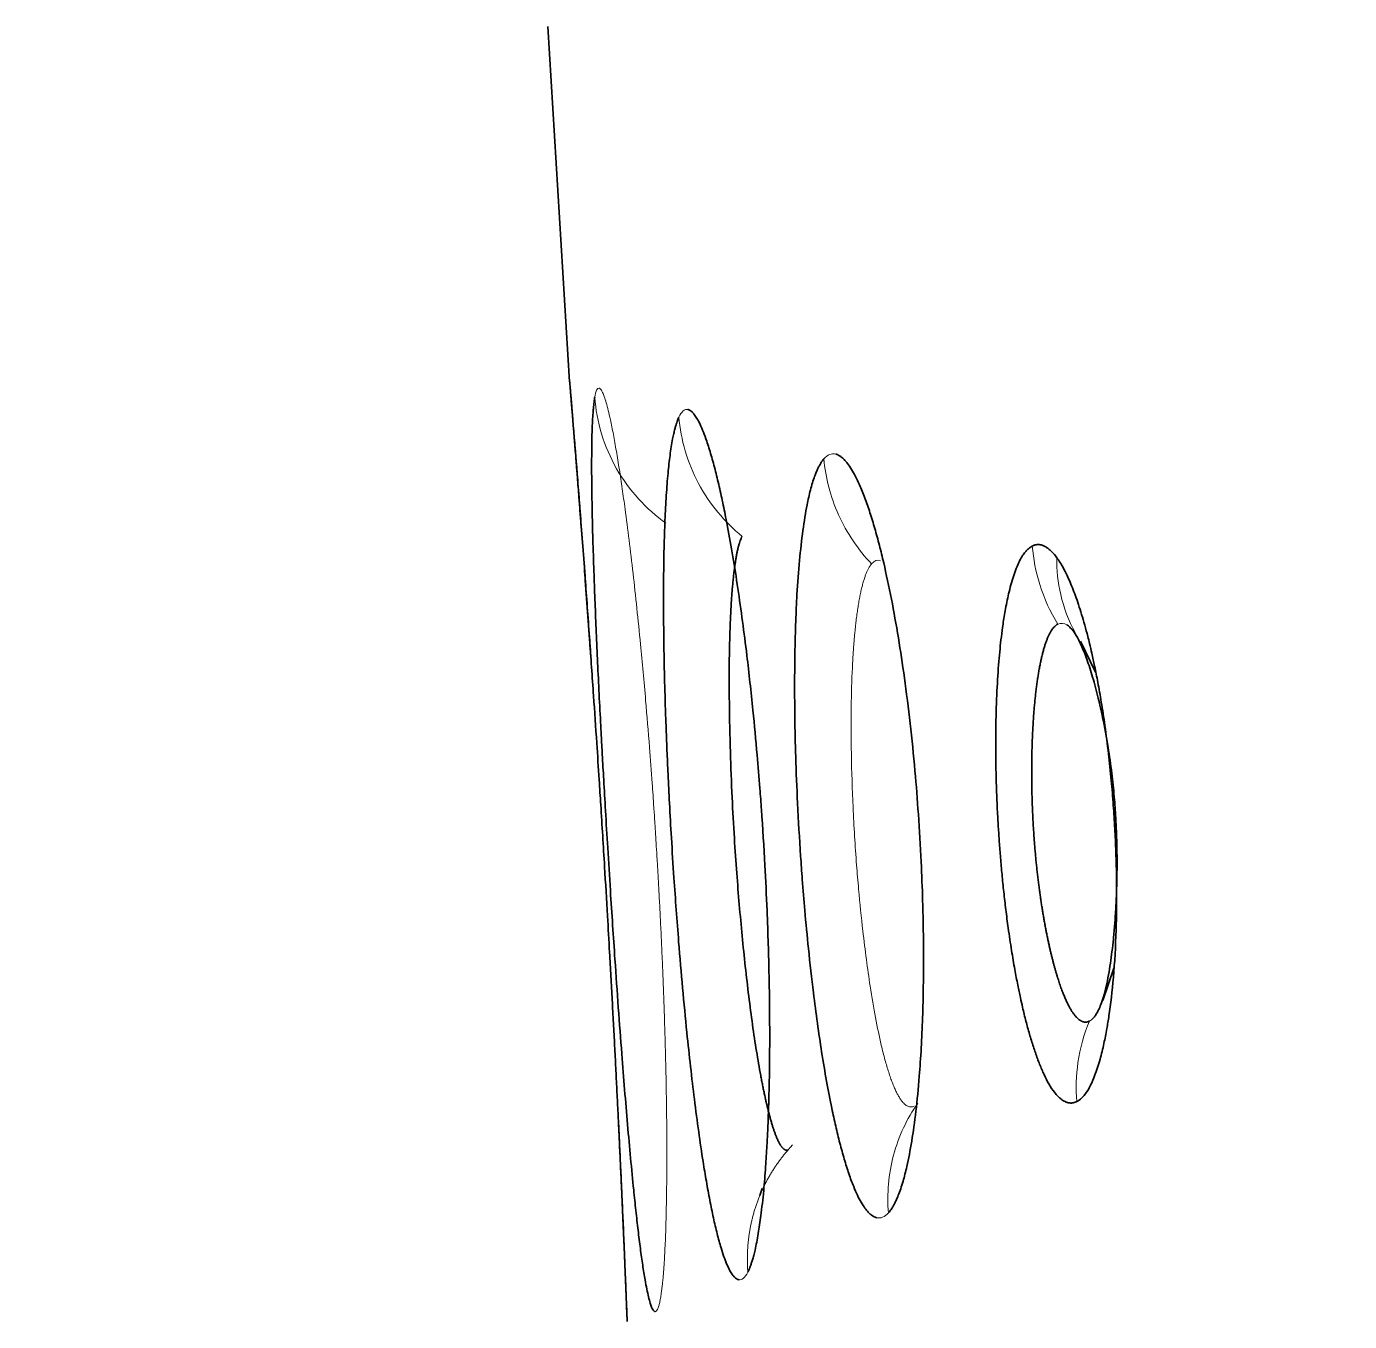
# Model space of a CAD drawing. Header units: inches. Extents: x -1096 to 3103, y -191 to 3207.
# Drawn here: x 3075.019 to 3078.842, y 1543.708 to 1547.451 of the extents above; entities that cross this region are included whole.
import ezdxf

# ---------------------------------------------------------------- set-up
doc = ezdxf.new("R2010")
doc.units = ezdxf.units.IN

msp = doc.modelspace()

# ---------------------------------------------------------------- linework, layer by layer
at = {"lineweight": 35}
for p, q in [((3076.5255, 1547.451), (3076.5883, 1546.424)), ((3078.1078, 1545.5845), (3078.0644, 1545.674)), ((3078.1294, 1544.6358), (3078.1612, 1544.7295)), ((3077.1384, 1544.0724), (3077.1449, 1544.0924)), ((3076.7547, 1543.7081), (3076.7535, 1543.7375))]:
    msp.add_line(p, q, dxfattribs=at)
at = {"lineweight": 13}
for points, knots in [([(3082.665, 1493.7042), (3082.6004, 1494.6346), (3082.4711, 1496.4949), (3082.2773, 1499.2845), (3082.0837, 1502.0724), (3081.8901, 1504.8587), (3081.6967, 1507.6432), (3081.5035, 1510.4261), (3081.3103, 1513.2073), (3081.1174, 1515.9868), (3080.9245, 1518.7646), (3080.7318, 1521.5408), (3080.5392, 1524.3152), (3080.3468, 1527.088), (3080.1545, 1529.8591), (3079.9623, 1532.6286), (3079.7703, 1535.3963), (3079.5785, 1538.1624), (3079.3867, 1540.9268), (3079.1952, 1543.6895), (3079.0037, 1546.4505), (3078.8124, 1549.2098), (3078.6213, 1551.9675), (3078.4303, 1554.7235), (3078.2395, 1557.4778), (3078.0488, 1560.2304), (3077.8583, 1562.9813), (3077.6679, 1565.7306), (3077.4776, 1568.4781), (3077.2876, 1571.224), (3077.0976, 1573.9683), (3076.9079, 1576.7108), (3076.7183, 1579.4516), (3076.5288, 1582.1908), (3076.3395, 1584.9283), (3076.1504, 1587.6641), (3075.9614, 1590.3983), (3075.7726, 1593.1307), (3075.5839, 1595.8615), (3075.3954, 1598.5906), (3075.2071, 1601.318), (3075.0816, 1603.1357), (3075.0189, 1604.0443)], [0, 0, 0, 0, 0.025296, 0.050577, 0.075843, 0.101093, 0.126328, 0.151549, 0.176754, 0.201943, 0.227118, 0.252277, 0.277422, 0.302551, 0.327664, 0.352763, 0.377847, 0.402915, 0.427968, 0.453006, 0.478029, 0.503036, 0.528029, 0.553006, 0.577968, 0.602915, 0.627846, 0.652763, 0.677664, 0.70255, 0.727421, 0.752277, 0.777118, 0.801943, 0.826753, 0.851548, 0.876328, 0.901093, 0.925842, 0.950577, 0.975296, 1, 1, 1, 1]), ([(3076.8487, 1543.7631), (3076.8489, 1543.7645), (3076.8495, 1543.7674), (3076.8505, 1543.7724), (3076.8515, 1543.7786), (3076.8527, 1543.7861), (3076.854, 1543.7952), (3076.8553, 1543.8059), (3076.8568, 1543.8187), (3076.8592, 1543.8434), (3076.8621, 1543.8824), (3076.8652, 1543.9428), (3076.8673, 1544.0087), (3076.8686, 1544.0771), (3076.8692, 1544.1385), (3076.8694, 1544.1898), (3076.8693, 1544.2289), (3076.8691, 1544.2544), (3076.8688, 1544.2918), (3076.8682, 1544.3462), (3076.8668, 1544.4237), (3076.865, 1544.4999), (3076.8628, 1544.574), (3076.8604, 1544.6455), (3076.8577, 1544.7138), (3076.855, 1544.7786), (3076.8522, 1544.8395), (3076.8494, 1544.8964), (3076.8466, 1544.9491), (3076.8439, 1544.9974), (3076.8414, 1545.0413), (3076.839, 1545.0807), (3076.8369, 1545.1155), (3076.835, 1545.1457), (3076.8333, 1545.1714), (3076.8307, 1545.2104), (3076.8261, 1545.2756), (3076.8184, 1545.3794), (3076.8073, 1545.515), (3076.7949, 1545.6494), (3076.7826, 1545.7711), (3076.7716, 1545.872), (3076.7601, 1545.9682), (3076.7497, 1546.049), (3076.7403, 1546.1163), (3076.7319, 1546.1724), (3076.7233, 1546.2251), (3076.7147, 1546.2733), (3076.7069, 1546.312), (3076.7, 1546.342), (3076.6941, 1546.3643), (3076.6887, 1546.3812), (3076.684, 1546.3927), (3076.6803, 1546.3997), (3076.6773, 1546.4035), (3076.6751, 1546.4053), (3076.6739, 1546.4058), (3076.6734, 1546.406)], [0, 0, 0, 0, 0.004871, 0.010578, 0.01712, 0.024496, 0.032707, 0.04175, 0.051625, 0.062329, 0.094589, 0.123218, 0.15516, 0.18238, 0.204891, 0.222679, 0.235716, 0.243991, 0.247499, 0.271695, 0.294713, 0.316538, 0.337157, 0.356565, 0.37478, 0.391814, 0.407679, 0.422379, 0.435915, 0.448289, 0.459502, 0.469554, 0.478448, 0.486184, 0.492762, 0.498184, 0.516133, 0.543052, 0.578986, 0.624001, 0.654391, 0.6855, 0.717302, 0.749771, 0.772746, 0.796758, 0.821822, 0.847959, 0.875186, 0.895512, 0.916051, 0.936799, 0.954889, 0.970256, 0.9829, 0.992817, 1, 1, 1, 1]), ([(3076.661, 1546.3792), (3076.666, 1546.3093), (3076.7083, 1546.1662), (3076.8102, 1546.0559), (3076.8666, 1546.0155)], [0, 0, 0, 0, 0.506112, 1, 1, 1, 1]), ([(3076.9042, 1546.322), (3076.9095, 1546.2571), (3076.9475, 1546.1247), (3077.0365, 1546.0184), (3077.0867, 1545.9774)], [0, 0, 0, 0, 0.504387, 1, 1, 1, 1]), ([(3077.323, 1546.2013), (3077.3278, 1546.1469), (3077.3566, 1546.0349), (3077.4221, 1545.9385), (3077.461, 1545.8977)], [0, 0, 0, 0, 0.494789, 1, 1, 1, 1]), ([(3077.9253, 1545.9494), (3077.9283, 1545.912), (3077.9436, 1545.8328), (3077.9772, 1545.7589), (3077.9989, 1545.7234)], [0, 0, 0, 0, 0.474729, 1, 1, 1, 1]), ([(3077.461, 1545.8977), (3077.4603, 1545.8969), (3077.459, 1545.8953), (3077.457, 1545.8925), (3077.455, 1545.8895), (3077.453, 1545.8862), (3077.4511, 1545.8827), (3077.4492, 1545.8789), (3077.4473, 1545.8748), (3077.4455, 1545.8704), (3077.4437, 1545.8658), (3077.4419, 1545.8609), (3077.4401, 1545.8557), (3077.4384, 1545.8503), (3077.4367, 1545.8446), (3077.4351, 1545.8387), (3077.4335, 1545.8325), (3077.4319, 1545.826), (3077.4303, 1545.8192), (3077.4288, 1545.8123), (3077.4273, 1545.805), (3077.4259, 1545.7975), (3077.4244, 1545.7897), (3077.4231, 1545.7817), (3077.4217, 1545.7735), (3077.4204, 1545.765), (3077.4192, 1545.7562), (3077.418, 1545.7472), (3077.4168, 1545.738), (3077.4156, 1545.7285), (3077.4145, 1545.7188), (3077.4135, 1545.7089), (3077.4125, 1545.6987), (3077.4115, 1545.6884), (3077.4106, 1545.6777), (3077.4097, 1545.6669), (3077.4088, 1545.6559), (3077.408, 1545.6446), (3077.4073, 1545.6332), (3077.4066, 1545.6215), (3077.4059, 1545.6097), (3077.4037, 1545.5661), (3077.4013, 1545.4822), (3077.4018, 1545.3463), (3077.4068, 1545.1917), (3077.4147, 1545.0591), (3077.4249, 1544.9393), (3077.4372, 1544.8186), (3077.4581, 1544.6587), (3077.4791, 1544.5468), (3077.4942, 1544.485), (3077.4996, 1544.4646), (3077.5049, 1544.4458), (3077.5103, 1544.4284), (3077.5156, 1544.4126), (3077.5209, 1544.3982), (3077.5261, 1544.3853), (3077.5313, 1544.3738), (3077.5364, 1544.3636), (3077.5415, 1544.3548), (3077.5465, 1544.3474), (3077.5514, 1544.3412), (3077.5563, 1544.3363), (3077.5611, 1544.3325), (3077.5658, 1544.33), (3077.5704, 1544.3285), (3077.5749, 1544.3282), (3077.5793, 1544.3288), (3077.5822, 1544.3301), (3077.5837, 1544.3307)], [0, 0, 0, 0, 0.005972, 0.011955, 0.017951, 0.02396, 0.02998, 0.036012, 0.042055, 0.048111, 0.054177, 0.060255, 0.066344, 0.072444, 0.078555, 0.084677, 0.09081, 0.096952, 0.103106, 0.109269, 0.115443, 0.121626, 0.127819, 0.134022, 0.140234, 0.146455, 0.152686, 0.158926, 0.165175, 0.171432, 0.177698, 0.183972, 0.190255, 0.196546, 0.202844, 0.209151, 0.215465, 0.221787, 0.228116, 0.234452, 0.240795, 0.247145, 0.303261, 0.364171, 0.429645, 0.499403, 0.528824, 0.581401, 0.656184, 0.751772, 0.766496, 0.781024, 0.795358, 0.809499, 0.823451, 0.837216, 0.850794, 0.86419, 0.877403, 0.890438, 0.903295, 0.915977, 0.928485, 0.940822, 0.952989, 0.964989, 0.976822, 0.988492, 1, 1, 1, 1]), ([(3077.9958, 1545.916), (3077.9954, 1545.8801), (3078.0035, 1545.8042), (3078.0304, 1545.7335), (3078.0489, 1545.6995)], [0, 0, 0, 0, 0.475307, 1, 1, 1, 1]), ([(3078.0537, 1544.3439), (3078.0507, 1544.3812), (3078.0531, 1544.4615), (3078.0746, 1544.5387), (3078.0905, 1544.5766)], [0, 0, 0, 0, 0.47368, 1, 1, 1, 1]), ([(3077.5096, 1544.022), (3077.505, 1544.077), (3077.5097, 1544.1341), (3077.5388, 1544.2429), (3077.563, 1544.2944), (3077.5941, 1544.339)], [0, 0, 0, 0, 0.5, 0.5, 1, 1, 1, 1]), ([(3077.1034, 1543.8508), (3077.1031, 1543.8546), (3077.1026, 1543.8621), (3077.1021, 1543.8734), (3077.1019, 1543.8847), (3077.1019, 1543.8961), (3077.1022, 1543.9075), (3077.1028, 1543.9189), (3077.1037, 1543.9304), (3077.1048, 1543.9418), (3077.1062, 1543.9533), (3077.1078, 1543.9647), (3077.1098, 1543.9761), (3077.112, 1543.9875), (3077.1145, 1543.9988), (3077.1172, 1544.01), (3077.1202, 1544.0212), (3077.1235, 1544.0324), (3077.1271, 1544.0434), (3077.131, 1544.0543), (3077.1351, 1544.0652), (3077.1395, 1544.0759), (3077.1441, 1544.0865), (3077.149, 1544.097), (3077.1542, 1544.1073), (3077.1596, 1544.1175), (3077.1652, 1544.1276), (3077.171, 1544.1375), (3077.1771, 1544.1472), (3077.1833, 1544.1568), (3077.1898, 1544.1662), (3077.1965, 1544.1754), (3077.2033, 1544.1844), (3077.2104, 1544.1932), (3077.2176, 1544.2019), (3077.225, 1544.2103), (3077.2301, 1544.2157), (3077.2326, 1544.2184)], [0, 0, 0, 0, 0.027908, 0.055946, 0.084105, 0.112377, 0.140752, 0.16922, 0.197774, 0.226402, 0.255097, 0.283849, 0.31265, 0.341491, 0.370364, 0.399263, 0.428179, 0.457105, 0.486037, 0.514968, 0.543893, 0.572806, 0.601702, 0.630574, 0.659415, 0.688216, 0.716971, 0.745671, 0.774306, 0.802869, 0.83135, 0.85974, 0.888029, 0.916209, 0.94427, 0.972204, 1, 1, 1, 1])]:
    msp.add_open_spline(points, degree=3, knots=knots, dxfattribs=at)
at = {"lineweight": 35}
for points, knots in [([(3076.7535, 1543.7375), (3076.7534, 1543.7389), (3076.7533, 1543.742), (3076.7531, 1543.7473), (3076.7528, 1543.7537), (3076.7525, 1543.7616), (3076.7522, 1543.771), (3076.7517, 1543.7822), (3076.7512, 1543.7955), (3076.7502, 1543.8211), (3076.7485, 1543.8614), (3076.7459, 1543.9242), (3076.743, 1543.9929), (3076.7398, 1544.0645), (3076.7369, 1544.1282), (3076.7345, 1544.1809), (3076.7326, 1544.2204), (3076.7314, 1544.2451), (3076.73, 1544.2756), (3076.7279, 1544.3177), (3076.7249, 1544.3783), (3076.7218, 1544.4408), (3076.7185, 1544.505), (3076.715, 1544.5706), (3076.7114, 1544.6373), (3076.7077, 1544.7053), (3076.7032, 1544.7861), (3076.6972, 1544.8918), (3076.6887, 1545.0344), (3076.6806, 1545.1663), (3076.673, 1545.2853), (3076.6661, 1545.3913), (3076.6568, 1545.5282), (3076.6473, 1545.6639), (3076.6384, 1545.7868), (3076.6309, 1545.889), (3076.6235, 1545.9862), (3076.6172, 1546.0676), (3076.6119, 1546.1354), (3076.6075, 1546.192), (3076.6032, 1546.2449), (3076.5994, 1546.2933), (3076.5962, 1546.332), (3076.5938, 1546.3619), (3076.5919, 1546.3841), (3076.5906, 1546.4007), (3076.5896, 1546.4119), (3076.589, 1546.4186), (3076.5888, 1546.4221), (3076.5886, 1546.4236), (3076.5886, 1546.4239), (3076.5886, 1546.4241)], [0, 0, 0, 0, 0.004851, 0.010544, 0.017077, 0.024451, 0.032664, 0.041716, 0.051605, 0.062329, 0.094554, 0.123216, 0.155817, 0.183478, 0.20621, 0.223998, 0.236815, 0.244647, 0.247492, 0.265422, 0.283346, 0.301256, 0.319144, 0.336999, 0.354814, 0.372597, 0.390528, 0.417453, 0.453346, 0.498174, 0.516577, 0.543646, 0.579428, 0.623988, 0.65447, 0.68561, 0.717381, 0.749756, 0.77274, 0.796758, 0.821822, 0.847956, 0.875175, 0.895509, 0.91605, 0.936793, 0.954918, 0.970304, 0.982949, 0.99285, 1, 1, 1, 1]), ([(3076.591, 1546.3947), (3076.5911, 1546.3931), (3076.5914, 1546.3896), (3076.5919, 1546.3834), (3076.5925, 1546.3756), (3076.5933, 1546.3659), (3076.5943, 1546.3539), (3076.5956, 1546.3392), (3076.5977, 1546.3127), (3076.6011, 1546.2718), (3076.606, 1546.2104), (3076.6116, 1546.1409), (3076.6178, 1546.0609), (3076.6246, 1545.9729), (3076.6313, 1545.8834), (3076.6379, 1545.7947), (3076.6441, 1545.7088), (3076.6483, 1545.6495), (3076.6504, 1545.6196)], [0, 0, 0, 0, 0.017041, 0.0376, 0.061676, 0.089265, 0.120361, 0.154953, 0.193026, 0.292814, 0.381766, 0.47842, 0.574915, 0.671239, 0.767404, 0.845396, 0.923223, 1, 1, 1, 1]), ([(3076.661, 1546.3792), (3076.6607, 1546.3777), (3076.6602, 1546.3744), (3076.6594, 1546.3684), (3076.6584, 1546.361), (3076.6574, 1546.3517), (3076.6564, 1546.3402), (3076.6554, 1546.3261), (3076.6539, 1546.3005), (3076.6526, 1546.261), (3076.6519, 1546.2015), (3076.6521, 1546.1338), (3076.6533, 1546.0559), (3076.6554, 1545.97), (3076.6582, 1545.8826), (3076.6614, 1545.7958), (3076.6648, 1545.7114), (3076.6687, 1545.6238), (3076.673, 1545.5334), (3076.6768, 1545.459), (3076.6801, 1545.3966), (3076.6831, 1545.3414), (3076.6871, 1545.2689), (3076.6922, 1545.1791), (3076.6987, 1545.0719), (3076.7077, 1544.9277), (3076.7212, 1544.7242), (3076.7351, 1544.5314), (3076.7474, 1544.3763), (3076.7558, 1544.2754), (3076.7646, 1544.1781), (3076.7726, 1544.096), (3076.7798, 1544.0275), (3076.7862, 1543.9708), (3076.7929, 1543.9178), (3076.7996, 1543.8696), (3076.8058, 1543.8309), (3076.8115, 1543.8008), (3076.8164, 1543.7783), (3076.8211, 1543.7613), (3076.8252, 1543.7498), (3076.8286, 1543.7428), (3076.8313, 1543.7389), (3076.8335, 1543.737), (3076.8347, 1543.7365), (3076.8352, 1543.7363)], [0, 0, 0, 0, 0.005494, 0.012115, 0.01986, 0.028729, 0.03872, 0.049829, 0.062052, 0.094151, 0.122729, 0.153801, 0.184823, 0.215792, 0.246711, 0.271794, 0.29682, 0.321805, 0.346754, 0.371667, 0.381839, 0.396331, 0.415138, 0.438248, 0.465644, 0.497302, 0.548712, 0.623102, 0.653082, 0.684066, 0.71606, 0.749093, 0.772387, 0.796618, 0.821777, 0.847855, 0.874829, 0.895219, 0.915809, 0.936603, 0.954502, 0.96979, 0.982469, 0.99254, 1, 1, 1, 1]), ([(3076.9042, 1546.322), (3076.9036, 1546.3206), (3076.9023, 1546.3177), (3076.9002, 1546.3124), (3076.8978, 1546.3057), (3076.8951, 1546.2973), (3076.8922, 1546.2869), (3076.8892, 1546.2741), (3076.8843, 1546.2508), (3076.8785, 1546.2146), (3076.8724, 1546.1597), (3076.8675, 1546.0971), (3076.8637, 1546.0247), (3076.8611, 1545.9447), (3076.8597, 1545.8573), (3076.8596, 1545.7629), (3076.8606, 1545.6626), (3076.8628, 1545.5578), (3076.8653, 1545.4733), (3076.8678, 1545.4066), (3076.8699, 1545.3538), (3076.8729, 1545.2854), (3076.8771, 1545.201), (3076.8827, 1545.1009), (3076.8912, 1544.9666), (3076.9053, 1544.7748), (3076.9251, 1544.5563), (3076.9491, 1544.3424), (3076.9685, 1544.2034), (3076.9836, 1544.1119), (3076.9935, 1544.0575), (3077.0039, 1544.0067), (3077.0148, 1543.9604), (3077.025, 1543.9231), (3077.0345, 1543.8939), (3077.043, 1543.8719), (3077.0512, 1543.8551), (3077.0585, 1543.8435), (3077.0647, 1543.8362), (3077.0697, 1543.832), (3077.0738, 1543.8298), (3077.0761, 1543.8291), (3077.0771, 1543.8288)], [0, 0, 0, 0, 0.005535, 0.012183, 0.019942, 0.028811, 0.038788, 0.049871, 0.062054, 0.094209, 0.122734, 0.153803, 0.184827, 0.215802, 0.246733, 0.278099, 0.30937, 0.340568, 0.371697, 0.382255, 0.396981, 0.415868, 0.438907, 0.466079, 0.497361, 0.548022, 0.623188, 0.68393, 0.749069, 0.772479, 0.79677, 0.821932, 0.847957, 0.874823, 0.895203, 0.915794, 0.936601, 0.954404, 0.969644, 0.982324, 0.992443, 1, 1, 1, 1]), ([(3077.1034, 1543.8508), (3077.104, 1543.8522), (3077.1055, 1543.8553), (3077.1078, 1543.8607), (3077.1105, 1543.8675), (3077.1135, 1543.876), (3077.1168, 1543.8865), (3077.1204, 1543.8992), (3077.1262, 1543.9227), (3077.1334, 1543.9592), (3077.1418, 1544.0167), (3077.1489, 1544.0813), (3077.1546, 1544.1504), (3077.1584, 1544.2111), (3077.1608, 1544.26), (3077.1622, 1544.2948), (3077.1637, 1544.3374), (3077.1653, 1544.3943), (3077.1664, 1544.4736), (3077.1666, 1544.556), (3077.1659, 1544.6411), (3077.1645, 1544.7217), (3077.1622, 1544.8068), (3077.1586, 1544.9061), (3077.1524, 1545.0365), (3077.1451, 1545.1545), (3077.1373, 1545.2607), (3077.1294, 1545.3573), (3077.1172, 1545.4872), (3077.1029, 1545.6164), (3077.0881, 1545.733), (3077.0745, 1545.8287), (3077.06, 1545.9205), (3077.0463, 1545.9978), (3077.0336, 1546.0623), (3077.022, 1546.1161), (3077.0099, 1546.1666), (3076.9973, 1546.2129), (3076.9856, 1546.2503), (3076.975, 1546.2794), (3076.9656, 1546.3013), (3076.9568, 1546.318), (3076.9489, 1546.3296), (3076.9424, 1546.3368), (3076.9371, 1546.3409), (3076.9331, 1546.343), (3076.9308, 1546.3437), (3076.9298, 1546.344)], [0, 0, 0, 0, 0.005679, 0.012434, 0.020265, 0.029172, 0.039152, 0.050205, 0.062327, 0.094652, 0.123214, 0.158, 0.187168, 0.210728, 0.228653, 0.240913, 0.247497, 0.272601, 0.297685, 0.322728, 0.347701, 0.372604, 0.391847, 0.41921, 0.454671, 0.498201, 0.514895, 0.541397, 0.577751, 0.624024, 0.654257, 0.685314, 0.71717, 0.749799, 0.77284, 0.796886, 0.821949, 0.848052, 0.87521, 0.895528, 0.916063, 0.936811, 0.954812, 0.970135, 0.982776, 0.992733, 1, 1, 1, 1]), ([(3077.323, 1546.2013), (3077.3222, 1546.2003), (3077.3203, 1546.198), (3077.3172, 1546.1938), (3077.3138, 1546.1885), (3077.3099, 1546.1818), (3077.3056, 1546.1734), (3077.301, 1546.1632), (3077.2935, 1546.144), (3077.2843, 1546.114), (3077.2728, 1546.0628), (3077.262, 1545.9962), (3077.2522, 1545.9093), (3077.2465, 1545.8317), (3077.2431, 1545.7661), (3077.2409, 1545.7108), (3077.2389, 1545.6315), (3077.2383, 1545.544), (3077.2391, 1545.4434), (3077.2415, 1545.3354), (3077.2468, 1545.2008), (3077.2537, 1545.0816), (3077.2611, 1544.9783), (3077.2684, 1544.8886), (3077.2789, 1544.7783), (3077.2946, 1544.6387), (3077.3168, 1544.4794), (3077.3392, 1544.3547), (3077.3573, 1544.2718), (3077.3693, 1544.2225), (3077.382, 1544.1764), (3077.3953, 1544.1342), (3077.4081, 1544.0999), (3077.4199, 1544.0728), (3077.4308, 1544.052), (3077.4412, 1544.0359), (3077.4507, 1544.0245), (3077.4586, 1544.0171), (3077.4652, 1544.0125), (3077.4705, 1544.0098), (3077.4736, 1544.0087), (3077.4749, 1544.0082)], [0, 0, 0, 0, 0.005607, 0.012302, 0.020083, 0.028949, 0.0389, 0.049931, 0.062039, 0.09429, 0.122704, 0.164093, 0.205413, 0.246661, 0.2615, 0.282312, 0.30911, 0.346899, 0.371661, 0.408236, 0.450128, 0.497272, 0.518111, 0.546036, 0.581065, 0.623252, 0.683675, 0.749134, 0.772649, 0.796989, 0.822148, 0.848115, 0.87487, 0.895219, 0.915802, 0.936626, 0.954273, 0.969433, 0.982108, 0.992297, 1, 1, 1, 1]), ([(3077.5096, 1544.022), (3077.5105, 1544.0231), (3077.5125, 1544.0255), (3077.5157, 1544.0297), (3077.5194, 1544.0351), (3077.5235, 1544.0419), (3077.5281, 1544.0503), (3077.5331, 1544.0606), (3077.5412, 1544.0799), (3077.5514, 1544.1101), (3077.5698, 1544.1819), (3077.5863, 1544.2824), (3077.5984, 1544.4065), (3077.6046, 1544.4982), (3077.6084, 1544.5855), (3077.6107, 1544.677), (3077.6112, 1544.7609), (3077.6104, 1544.8434), (3077.6085, 1544.9315), (3077.6042, 1545.0446), (3077.5968, 1545.1706), (3077.5826, 1545.3515), (3077.5628, 1545.5249), (3077.5383, 1545.6867), (3077.5183, 1545.7988), (3077.4996, 1545.8864), (3077.4833, 1545.9526), (3077.4701, 1546.0012), (3077.4561, 1546.0471), (3077.4413, 1546.0895), (3077.4274, 1546.1239), (3077.4146, 1546.151), (3077.403, 1546.1717), (3077.392, 1546.1877), (3077.3821, 1546.1991), (3077.3738, 1546.2065), (3077.367, 1546.211), (3077.3616, 1546.2136), (3077.3586, 1546.2147), (3077.3573, 1546.2151)], [0, 0, 0, 0, 0.005759, 0.012569, 0.020429, 0.029339, 0.039298, 0.050303, 0.062353, 0.094825, 0.123265, 0.204929, 0.247428, 0.278823, 0.310177, 0.341444, 0.372596, 0.393012, 0.420777, 0.455872, 0.498271, 0.537025, 0.623967, 0.664109, 0.706062, 0.749764, 0.772822, 0.796879, 0.82195, 0.848056, 0.875213, 0.895506, 0.916041, 0.936812, 0.954675, 0.969928, 0.982569, 0.992595, 1, 1, 1, 1]), ([(3077.2199, 1544.2039), (3077.2194, 1544.2037), (3077.2183, 1544.2034), (3077.2168, 1544.2032), (3077.2153, 1544.2031), (3077.2137, 1544.2033), (3077.2122, 1544.2038), (3077.2106, 1544.2044), (3077.2091, 1544.2053), (3077.2075, 1544.2064), (3077.2059, 1544.2077), (3077.2044, 1544.2092), (3077.2028, 1544.2109), (3077.2013, 1544.2128), (3077.1997, 1544.2149), (3077.1982, 1544.2172), (3077.1966, 1544.2197), (3077.195, 1544.2223), (3077.1935, 1544.2252), (3077.1919, 1544.2282), (3077.1904, 1544.2314), (3077.1888, 1544.2347), (3077.1873, 1544.2382), (3077.1857, 1544.2419), (3077.1842, 1544.2458), (3077.1827, 1544.2498), (3077.1811, 1544.2539), (3077.1796, 1544.2582), (3077.1781, 1544.2627), (3077.1765, 1544.2673), (3077.175, 1544.272), (3077.1735, 1544.2769), (3077.172, 1544.2819), (3077.1705, 1544.287), (3077.169, 1544.2923), (3077.1675, 1544.2976), (3077.166, 1544.3032), (3077.1646, 1544.3088), (3077.1631, 1544.3145), (3077.1616, 1544.3204), (3077.1602, 1544.3263), (3077.1587, 1544.3324), (3077.1573, 1544.3386), (3077.1558, 1544.3448), (3077.1544, 1544.3512), (3077.153, 1544.3576), (3077.1516, 1544.3642), (3077.1501, 1544.3708), (3077.1488, 1544.3775), (3077.1474, 1544.3843), (3077.146, 1544.3912), (3077.1446, 1544.3981), (3077.1432, 1544.4051), (3077.1419, 1544.4121), (3077.1369, 1544.4388), (3077.1283, 1544.4879), (3077.1168, 1544.5649), (3077.106, 1544.647), (3077.096, 1544.733), (3077.0868, 1544.8217), (3077.0786, 1544.9121), (3077.0709, 1545.0066), (3077.0638, 1545.1104), (3077.0575, 1545.2283), (3077.0523, 1545.3602), (3077.0493, 1545.5015), (3077.0494, 1545.6008), (3077.0505, 1545.6597), (3077.0511, 1545.6817), (3077.0517, 1545.7031), (3077.0524, 1545.7239), (3077.0533, 1545.744), (3077.0543, 1545.7634), (3077.0553, 1545.7822), (3077.0565, 1545.8003), (3077.0578, 1545.8177), (3077.0592, 1545.8343), (3077.0607, 1545.8503), (3077.0623, 1545.8654), (3077.064, 1545.8798), (3077.0658, 1545.8934), (3077.0677, 1545.9062), (3077.0697, 1545.9182), (3077.0718, 1545.9293), (3077.074, 1545.9396), (3077.0764, 1545.949), (3077.0788, 1545.9575), (3077.0813, 1545.9651), (3077.084, 1545.9718), (3077.0858, 1545.9755), (3077.0867, 1545.9774)], [0, 0, 0, 0, 0.005385, 0.010743, 0.016075, 0.021379, 0.026657, 0.031908, 0.037132, 0.042331, 0.047503, 0.05265, 0.057771, 0.062867, 0.067937, 0.072983, 0.078003, 0.082999, 0.08797, 0.092916, 0.097838, 0.102736, 0.107609, 0.112459, 0.117284, 0.122086, 0.126864, 0.131618, 0.136349, 0.141057, 0.145741, 0.150403, 0.155041, 0.159656, 0.164247, 0.168814, 0.173358, 0.177878, 0.182373, 0.186844, 0.191291, 0.195713, 0.20011, 0.204483, 0.208831, 0.213154, 0.217452, 0.221726, 0.225974, 0.230197, 0.234395, 0.238568, 0.242716, 0.246838, 0.250935, 0.288681, 0.325823, 0.362396, 0.398404, 0.433842, 0.468715, 0.503056, 0.540782, 0.584789, 0.635038, 0.691409, 0.753762, 0.764457, 0.775149, 0.785841, 0.796532, 0.807223, 0.817915, 0.828606, 0.839297, 0.849989, 0.86068, 0.871371, 0.882062, 0.892754, 0.90345, 0.91415, 0.924857, 0.935573, 0.946299, 0.957033, 0.967773, 0.978515, 0.989258, 1, 1, 1, 1]), ([(3077.9253, 1545.9494), (3077.9241, 1545.9487), (3077.9212, 1545.9471), (3077.9165, 1545.9437), (3077.9108, 1545.9388), (3077.9043, 1545.9317), (3077.8971, 1545.9216), (3077.8893, 1545.908), (3077.8809, 1545.89), (3077.8701, 1545.8614), (3077.8588, 1545.8214), (3077.8484, 1545.7719), (3077.8411, 1545.7275), (3077.8344, 1545.6775), (3077.8281, 1545.6144), (3077.8226, 1545.5293), (3077.8199, 1545.4449), (3077.8194, 1545.3696), (3077.82, 1545.3111), (3077.8213, 1545.2604), (3077.8229, 1545.2178), (3077.8245, 1545.1836), (3077.8259, 1545.1579), (3077.8276, 1545.129), (3077.83, 1545.0932), (3077.8335, 1545.0472), (3077.8378, 1544.999), (3077.8429, 1544.949), (3077.8488, 1544.8974), (3077.8562, 1544.8405), (3077.8649, 1544.7826), (3077.8742, 1544.7278), (3077.8828, 1544.6826), (3077.8903, 1544.6464), (3077.8966, 1544.6184), (3077.9035, 1544.5892), (3077.912, 1544.5567), (3077.9227, 1544.5196), (3077.9342, 1544.4842), (3077.9464, 1544.4512), (3077.9594, 1544.4207), (3077.9737, 1544.3929), (3077.9874, 1544.3723), (3077.9992, 1544.3587), (3078.0079, 1544.351), (3078.0146, 1544.3464), (3078.0184, 1544.3444), (3078.02, 1544.3436)], [0, 0, 0, 0, 0.007927, 0.018047, 0.030341, 0.044774, 0.061331, 0.080032, 0.100901, 0.123961, 0.165411, 0.200215, 0.228296, 0.249582, 0.288168, 0.330442, 0.376231, 0.405367, 0.430757, 0.452472, 0.470562, 0.485045, 0.495918, 0.503183, 0.521674, 0.541199, 0.561766, 0.583382, 0.606044, 0.629763, 0.659938, 0.686474, 0.70932, 0.72842, 0.743728, 0.755212, 0.778105, 0.801942, 0.826697, 0.85234, 0.878837, 0.907003, 0.938891, 0.960077, 0.977306, 0.990609, 1, 1, 1, 1]), ([(3077.9591, 1545.9497), (3077.9581, 1545.9502), (3077.9561, 1545.9511), (3077.9531, 1545.9521), (3077.9501, 1545.9528), (3077.9471, 1545.9533), (3077.9443, 1545.9536), (3077.9414, 1545.9537), (3077.9386, 1545.9535), (3077.9359, 1545.9531), (3077.9332, 1545.9525), (3077.9305, 1545.9517), (3077.9279, 1545.9507), (3077.9262, 1545.9498), (3077.9253, 1545.9494)], [0, 0, 0, 0, 0.087917, 0.174953, 0.261133, 0.346481, 0.43102, 0.514775, 0.597754, 0.67993, 0.761271, 0.841747, 0.921332, 1, 1, 1, 1]), ([(3078.0537, 1544.3439), (3078.0551, 1544.3446), (3078.0587, 1544.3465), (3078.0649, 1544.3509), (3078.0732, 1544.3587), (3078.0831, 1544.3716), (3078.0946, 1544.3917), (3078.1077, 1544.4221), (3078.1206, 1544.4624), (3078.1319, 1544.5083), (3078.1403, 1544.5511), (3078.1503, 1544.6121), (3078.1609, 1544.7039), (3078.1669, 1544.8088), (3078.1691, 1544.9043), (3078.1691, 1544.9797), (3078.1671, 1545.0607), (3078.1638, 1545.1331), (3078.1595, 1545.202), (3078.1536, 1545.2743), (3078.1455, 1545.3516), (3078.1358, 1545.4274), (3078.1253, 1545.4961), (3078.1153, 1545.5531), (3078.106, 1545.5998), (3078.098, 1545.637), (3078.0913, 1545.6654), (3078.0845, 1545.6928), (3078.0769, 1545.7211), (3078.068, 1545.7518), (3078.059, 1545.78), (3078.0501, 1545.8057), (3078.0413, 1545.829), (3078.0326, 1545.8498), (3078.0221, 1545.8727), (3078.0086, 1545.8981), (3077.9942, 1545.9192), (3077.9817, 1545.9332), (3077.9727, 1545.9413), (3077.9653, 1545.9465), (3077.961, 1545.9488), (3077.9591, 1545.9497)], [0, 0, 0, 0, 0.008784, 0.022012, 0.039639, 0.061609, 0.087958, 0.118751, 0.157481, 0.190776, 0.218565, 0.240781, 0.300853, 0.366289, 0.389903, 0.429716, 0.465034, 0.493523, 0.521548, 0.55222, 0.585556, 0.621544, 0.652763, 0.680085, 0.70348, 0.722896, 0.738289, 0.749628, 0.76907, 0.788051, 0.806559, 0.824584, 0.842116, 0.859149, 0.875676, 0.903109, 0.936897, 0.957449, 0.974805, 0.988984, 1, 1, 1, 1]), ([(3078.0905, 1544.5766), (3078.0899, 1544.5763), (3078.0888, 1544.5757), (3078.0871, 1544.575), (3078.0854, 1544.5744), (3078.0836, 1544.5739), (3078.0818, 1544.5736), (3078.08, 1544.5734), (3078.0781, 1544.5734), (3078.0762, 1544.5735), (3078.0743, 1544.5738), (3078.0724, 1544.5743), (3078.0704, 1544.5749), (3078.0684, 1544.5757), (3078.0664, 1544.5767), (3078.0643, 1544.5778), (3078.0622, 1544.5792), (3078.0601, 1544.5808), (3078.058, 1544.5825), (3078.0558, 1544.5845), (3078.0537, 1544.5866), (3078.0514, 1544.589), (3078.0492, 1544.5916), (3078.0469, 1544.5944), (3078.0447, 1544.5975), (3078.0423, 1544.6008), (3078.04, 1544.6043), (3078.0377, 1544.608), (3078.0353, 1544.612), (3078.0329, 1544.6163), (3078.0305, 1544.6207), (3078.0281, 1544.6255), (3078.0256, 1544.6305), (3078.0232, 1544.6358), (3078.0207, 1544.6413), (3078.0182, 1544.6471), (3078.0157, 1544.6531), (3078.0132, 1544.6595), (3078.0107, 1544.6661), (3078.0082, 1544.673), (3078.0056, 1544.6801), (3078.0031, 1544.6876), (3078.0006, 1544.6953), (3077.998, 1544.7034), (3077.9955, 1544.7117), (3077.993, 1544.7203), (3077.9904, 1544.7292), (3077.9879, 1544.7383), (3077.9854, 1544.7478), (3077.9829, 1544.7576), (3077.9804, 1544.7676), (3077.9779, 1544.778), (3077.9754, 1544.7886), (3077.973, 1544.7996), (3077.9706, 1544.8108), (3077.9682, 1544.8223), (3077.9658, 1544.8342), (3077.9635, 1544.8463), (3077.9612, 1544.8587), (3077.9589, 1544.8713), (3077.9566, 1544.8843), (3077.9545, 1544.8975), (3077.9523, 1544.9111), (3077.9502, 1544.9249), (3077.9482, 1544.9389), (3077.9462, 1544.9533), (3077.9442, 1544.9679), (3077.9424, 1544.9828), (3077.9405, 1544.998), (3077.9388, 1545.0134), (3077.9371, 1545.0291), (3077.9356, 1545.045), (3077.9341, 1545.0611), (3077.9326, 1545.0774), (3077.9313, 1545.0939), (3077.9301, 1545.1106), (3077.929, 1545.1274), (3077.9279, 1545.1444), (3077.927, 1545.1614), (3077.9262, 1545.1786), (3077.9255, 1545.1958), (3077.9249, 1545.2131), (3077.9244, 1545.2304), (3077.924, 1545.2478), (3077.9237, 1545.2651), (3077.9236, 1545.2825), (3077.9235, 1545.2998), (3077.9236, 1545.3171), (3077.9238, 1545.3343), (3077.9241, 1545.3515), (3077.9246, 1545.3685), (3077.9251, 1545.3855), (3077.9258, 1545.4024), (3077.9266, 1545.4191), (3077.9276, 1545.4356), (3077.9286, 1545.452), (3077.9298, 1545.4681), (3077.9311, 1545.484), (3077.9326, 1545.4997), (3077.9341, 1545.515), (3077.9358, 1545.5301), (3077.9377, 1545.5448), (3077.9396, 1545.5592), (3077.9418, 1545.5732), (3077.944, 1545.5868), (3077.9464, 1545.6), (3077.9489, 1545.6126), (3077.9516, 1545.6248), (3077.9544, 1545.6365), (3077.9573, 1545.6476), (3077.9604, 1545.6582), (3077.9636, 1545.6681), (3077.9669, 1545.6773), (3077.9704, 1545.6859), (3077.9741, 1545.6937), (3077.9779, 1545.7008), (3077.9818, 1545.7071), (3077.9859, 1545.7126), (3077.9901, 1545.7172), (3077.9944, 1545.7209), (3077.9974, 1545.7226), (3077.9989, 1545.7234)], [0, 0, 0, 0, 0.004476, 0.009018, 0.013626, 0.018299, 0.023035, 0.027833, 0.032691, 0.037608, 0.042586, 0.047626, 0.052727, 0.057891, 0.06312, 0.068414, 0.073774, 0.0792, 0.084693, 0.090253, 0.09588, 0.101575, 0.107339, 0.113172, 0.119073, 0.125044, 0.131084, 0.137195, 0.143376, 0.149627, 0.155949, 0.162342, 0.168806, 0.175341, 0.181947, 0.188624, 0.195373, 0.202193, 0.209084, 0.216045, 0.223077, 0.230179, 0.237352, 0.244593, 0.251904, 0.259283, 0.266731, 0.274245, 0.281827, 0.289475, 0.297189, 0.304967, 0.31281, 0.320716, 0.328685, 0.336716, 0.344809, 0.352963, 0.361178, 0.369453, 0.377788, 0.386184, 0.394641, 0.40316, 0.411743, 0.420391, 0.429107, 0.437893, 0.446751, 0.45568, 0.464679, 0.473746, 0.482881, 0.492083, 0.501352, 0.510687, 0.520089, 0.529556, 0.539088, 0.548684, 0.558341, 0.568057, 0.577832, 0.58767, 0.597575, 0.607547, 0.617591, 0.627709, 0.637901, 0.648169, 0.658512, 0.66893, 0.679421, 0.689987, 0.700624, 0.711332, 0.722111, 0.732957, 0.74387, 0.754848, 0.76589, 0.776994, 0.788158, 0.799382, 0.810665, 0.822005, 0.833402, 0.844856, 0.856367, 0.867937, 0.879566, 0.891257, 0.903011, 0.914832, 0.926724, 0.93869, 0.95074, 0.962889, 0.975155, 0.987533, 1, 1, 1, 1]), ([(3078.0254, 1545.7216), (3078.026, 1545.7212), (3078.0282, 1545.7198), (3078.0331, 1545.7158), (3078.0414, 1545.707), (3078.053, 1545.6902), (3078.0645, 1545.668), (3078.0748, 1545.6438), (3078.083, 1545.6222), (3078.0913, 1545.5978), (3078.0997, 1545.5706), (3078.1079, 1545.5412), (3078.1178, 1545.5027), (3078.1304, 1545.4465), (3078.1438, 1545.3738), (3078.1549, 1545.2961), (3078.1622, 1545.2274), (3078.1664, 1545.1707), (3078.169, 1545.1139), (3078.1707, 1545.0441), (3078.1697, 1544.9704), (3078.1668, 1544.9051), (3078.1637, 1544.8574), (3078.1599, 1544.8149), (3078.1557, 1544.7773), (3078.151, 1544.7424), (3078.1454, 1544.7087), (3078.1387, 1544.6756), (3078.1313, 1544.6471), (3078.1238, 1544.6248), (3078.1169, 1544.6087), (3078.1106, 1544.5972), (3078.105, 1544.5892), (3078.1002, 1544.5838), (3078.0973, 1544.5812), (3078.0959, 1544.5801)], [0, 0, 0, 0, 0.00502, 0.019494, 0.043435, 0.076901, 0.120014, 0.143395, 0.16738, 0.191953, 0.21709, 0.242764, 0.267552, 0.309587, 0.368553, 0.416637, 0.459241, 0.496325, 0.520473, 0.563099, 0.624391, 0.659172, 0.692032, 0.722902, 0.751723, 0.779008, 0.809081, 0.841887, 0.877369, 0.906222, 0.931652, 0.953713, 0.972448, 0.987885, 1, 1, 1, 1]), ([(3078.02, 1544.3436), (3078.021, 1544.3432), (3078.0229, 1544.3423), (3078.0258, 1544.3413), (3078.0287, 1544.3405), (3078.0316, 1544.34), (3078.0344, 1544.3397), (3078.0373, 1544.3396), (3078.0401, 1544.3397), (3078.0429, 1544.3401), (3078.0456, 1544.3407), (3078.0483, 1544.3416), (3078.0511, 1544.3426), (3078.0528, 1544.3435), (3078.0537, 1544.3439)], [0, 0, 0, 0, 0.085545, 0.170635, 0.255295, 0.339549, 0.423419, 0.50693, 0.590098, 0.672905, 0.755323, 0.837327, 0.918894, 1, 1, 1, 1]), ([(3076.7292, 1544.2911), (3076.7299, 1544.2776), (3076.7339, 1544.1941), (3076.7384, 1544.0949), (3076.7427, 1543.9986), (3076.7451, 1543.9416), (3076.7474, 1543.8883), (3076.7494, 1543.8397), (3076.751, 1543.8009), (3076.7522, 1543.7709), (3076.7531, 1543.7485), (3076.7538, 1543.7317), (3076.7542, 1543.7205), (3076.7545, 1543.7138), (3076.7546, 1543.7102), (3076.7547, 1543.7085), (3076.7547, 1543.7082), (3076.7547, 1543.7081)], [0, 0, 0, 0, 0.037645, 0.235638, 0.306064, 0.379608, 0.456241, 0.535932, 0.618613, 0.68049, 0.743227, 0.806842, 0.86122, 0.907721, 0.946352, 0.977114, 1, 1, 1, 1])]:
    msp.add_open_spline(points, degree=3, knots=knots, dxfattribs=at)
at = {"lineweight": 13}
for points in [[(3076.6734, 1546.406), (3076.6684, 1546.4067), (3076.6642, 1546.3979), (3076.661, 1546.3792)], [(3076.9298, 1546.344), (3076.9205, 1546.3456), (3076.9119, 1546.3384), (3076.9042, 1546.322)], [(3077.3573, 1546.2151), (3077.3453, 1546.2182), (3077.3337, 1546.2137), (3077.323, 1546.2013)], [(3077.461, 1545.8977), (3077.4691, 1545.9072), (3077.4779, 1545.9102), (3077.487, 1545.9069)], [(3078.0261, 1545.722), (3078.0172, 1545.7268), (3078.0081, 1545.7273), (3077.9989, 1545.7234)], [(3078.0959, 1544.5801), (3078.0941, 1544.5787), (3078.0923, 1544.5775), (3078.0905, 1544.5766)], [(3077.4749, 1544.0082), (3077.4868, 1544.0051), (3077.4985, 1544.0097), (3077.5096, 1544.022)], [(3077.0771, 1543.8288), (3077.0862, 1543.8271), (3077.0951, 1543.8344), (3077.1034, 1543.8508)], [(3076.8352, 1543.7363), (3076.8401, 1543.7356), (3076.8446, 1543.7445), (3076.8487, 1543.7631)]]:
    msp.add_open_spline(points, degree=3, dxfattribs=at)

doc.saveas('drawing.dxf')
